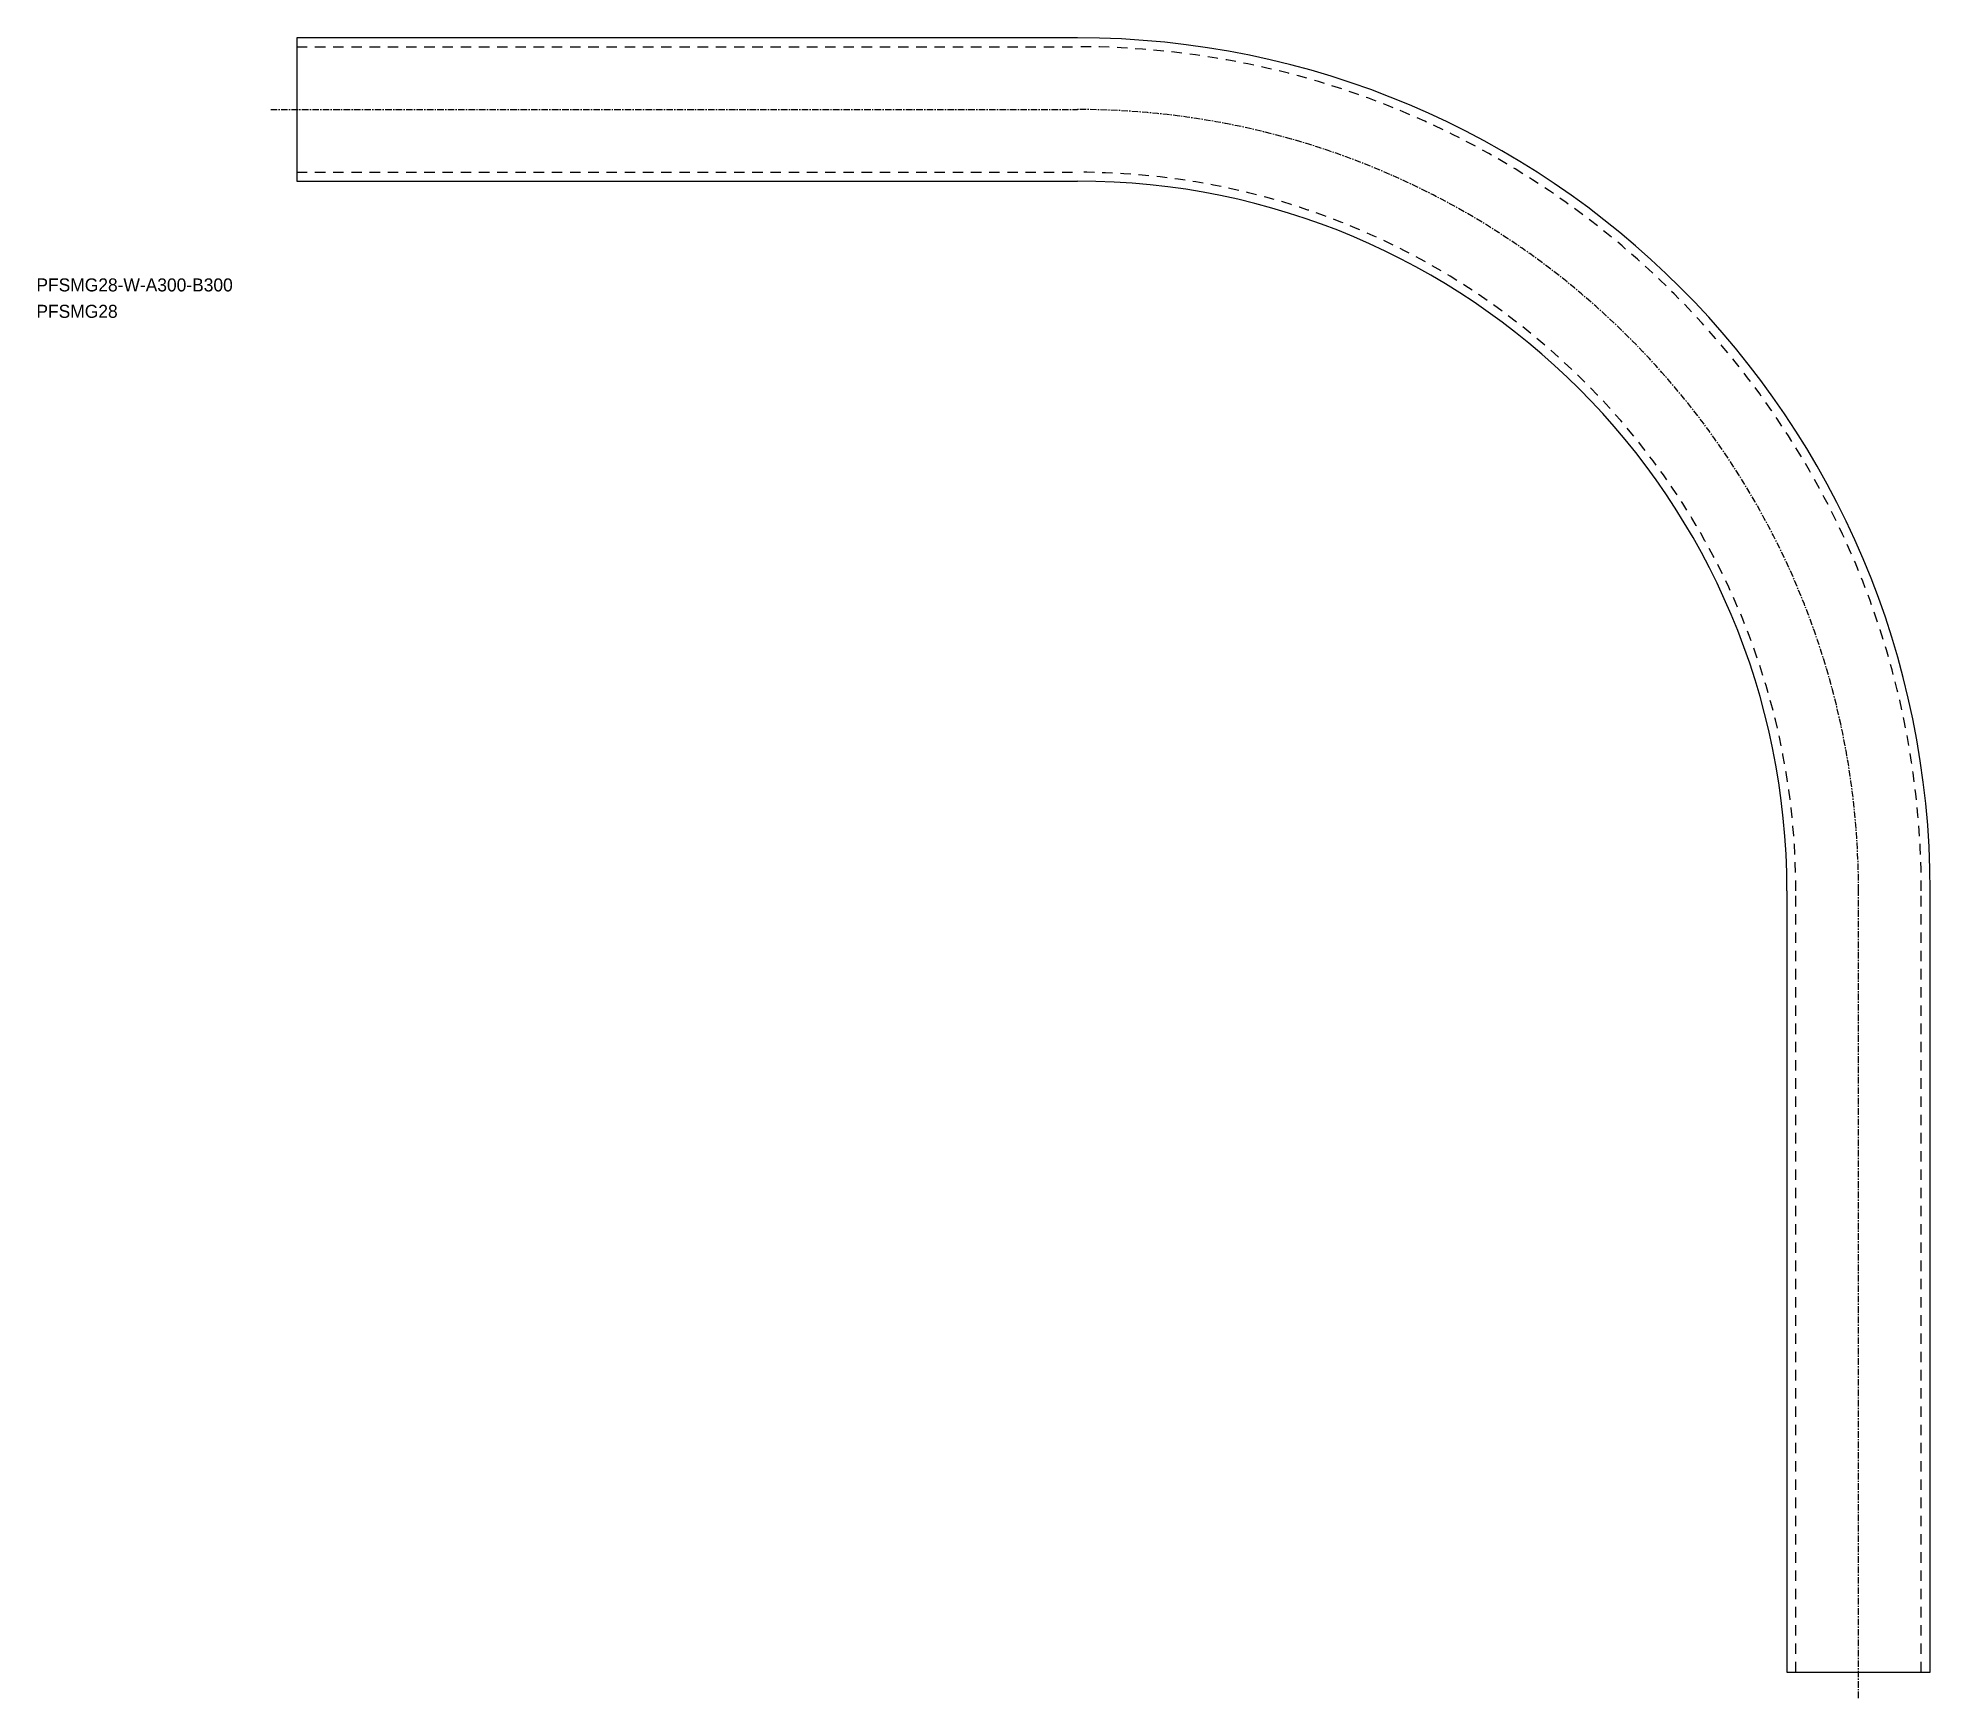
# Model space of a CAD drawing. Extents: x 0 to 364, y -16 to 303.
import ezdxf

# ---------------------------------------------------------------- set-up
doc = ezdxf.new("R2010")
doc.units = 0
doc.linetypes.add('CENTER', pattern=[2, 1.25, -0.25, 0.25, -0.25])
doc.linetypes.add('DASHED', pattern=[3.5, 2, -1.5])
doc.layers.get('0').update_dxf_attribs({"linetype": 'CONTINUOUS'})
doc.layers.add('CENTER', color=1, linetype='CENTER')

msp = doc.modelspace()

# ---------------------------------------------------------------- linework, layer by layer
at = {"color": 7, "linetype": 'CONTINUOUS'}
for p, q in [((200, 303), (50, 303)), ((50, 303), (50, 275.5)), ((50, 275.5), (200, 275.5)), ((336.25, 139.25), (336.25, -10.75)), ((363.75, -10.75), (363.75, 139.25)), ((336.25, -10.75), (363.75, -10.75))]:
    msp.add_line(p, q, dxfattribs=at)
at = {"color": 3, "linetype": 'DASHED'}
for p, q in [((50, 301.3), (200, 301.3)), ((50, 277.2), (200, 277.2)), ((337.95, -10.75), (337.95, 139.25)), ((362.05, -10.75), (362.05, 139.25))]:
    msp.add_line(p, q, dxfattribs=at)
at = {"color": 7, "linetype": 'CONTINUOUS'}
for radius in [163.75, 136.25]:
    msp.add_arc((200, 139.25), radius, 0, 90, dxfattribs=at)
at = {"color": 3, "linetype": 'DASHED'}
for radius in [162.05, 137.95]:
    msp.add_arc((200, 139.25), radius, 0, 90, dxfattribs=at)
at = {"layer": 'CENTER', "color": 1, "linetype": 'CENTER'}
for p, q in [((45, 289.25), (200, 289.25)), ((350, -15.75), (350, 139.25))]:
    msp.add_line(p, q, dxfattribs=at)
msp.add_arc((200, 139.25), 150, 0, 90, dxfattribs=at)

# ---------------------------------------------------------------- texts
for s, p in [('PFSMG28-W-A300-B300', (0, 254.32)), ('PFSMG28', (0, 249.25))]:
    msp.add_text(s, height=2.5).set_placement(p)

doc.saveas('drawing.dxf')
